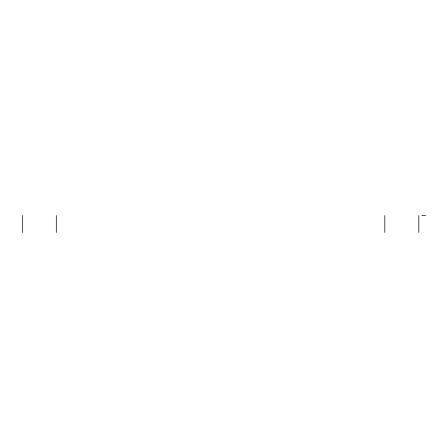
<?xml version="1.0" encoding="UTF-8"?>
<svg xmlns="http://www.w3.org/2000/svg" width="448" height="448" viewBox="0 0 448 448"><rect width="100%" height="100%" fill="white"/><g stroke="black" fill="none" stroke-linecap="round" stroke-linejoin="round"><path stroke-width="0.67" d="M22.4 232.467L22.4 215.538M56.302 232.467L56.302 215.538M421.803 215.533L425.6 215.533M418.824 215.533L418.824 232.467M384.832 215.533L384.832 232.467"/></g></svg>
